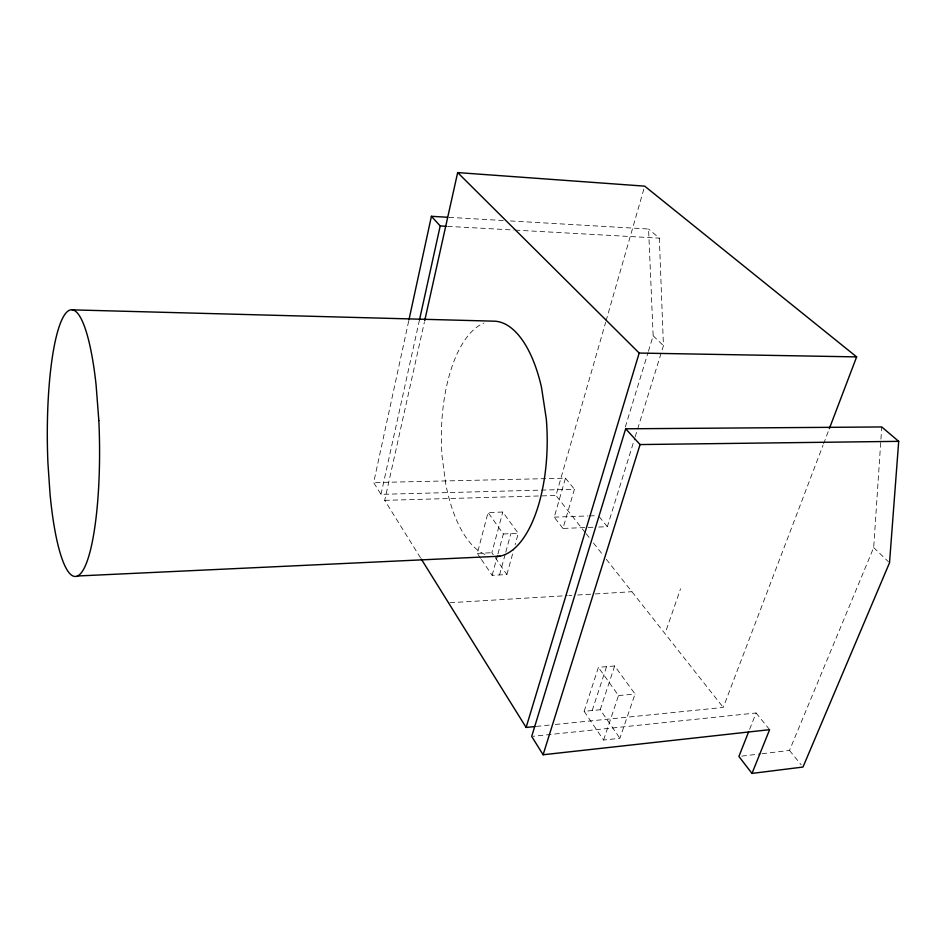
<?xml version="1.0" encoding="UTF-8"?>
<svg xmlns="http://www.w3.org/2000/svg" width="946" height="946" viewBox="0 0 946 946"><rect width="100%" height="100%" fill="white"/><g stroke="black" fill="none" stroke-linecap="round" stroke-linejoin="round"><path stroke-width="0.71" stroke-dasharray="4.73 3.55" d="M762.027 753.714L789.484 750.45L873.69 547.58L881.743 426.953M593.012 527.253L562.953 528.436L574.435 489.236L380.99 494.356L373.658 482.578L408.932 319.949M380.99 494.356L419.516 319.748M420.509 557.833L384.715 500.351L424.387 322.089M480.603 558.27L477.316 553.398L488.053 512.519L502.775 512.034L518.278 533.367L515.132 544.73M481.431 559.488L492.145 575.322L506.89 574.541L491.849 552.736L502.775 512.034M492.145 575.322L497.549 555.361M497.939 553.93L503.343 533.97L488.053 512.519M499.535 574.932L505.377 553.587M505.767 552.168L510.828 533.662M506.89 574.541L513.572 550.406M585.243 532.586L555.964 495.491L605.629 322.373M606.031 320.954L644.285 187.568M562.953 528.436L554.238 517.143L565.471 478.191L373.658 482.578M625.294 427.084L648.01 352.633M648.436 351.238L653.154 335.783L648.578 229.027L509.173 220.867M598.747 527.04L607.332 526.697L634.731 438.282M635.168 436.886L663.442 345.657L659.327 238.144L648.578 229.027M584.155 711.321L598.392 667.344L614.663 665.972L635.05 694.021L619.89 738.282L603.583 740.044L584.155 711.321L600.202 709.748L619.89 738.282M592.196 710.529L606.552 666.658M600.202 709.748L614.663 665.972M603.583 740.044L618.518 695.57L598.392 667.344M666.362 629.776L680.552 588.767M555.314 724.482L723.252 707.442L823.032 445.223M823.564 443.84L829.335 428.656M749.634 729.283L756.067 712.977L533.166 736.272M741.782 756.114L760.572 753.879M536.335 726.41L549.472 725.074M618.518 695.57L635.05 694.021M449.989 602.732L567.364 595.625M568.83 595.531L571.762 595.353M577.628 594.999L593.769 594.029M595.235 593.934L631.916 591.711M477.316 553.398L491.849 552.736M503.343 533.97L518.278 533.367M554.238 517.143L588.01 515.948M589.476 515.901L596.82 515.641M384.715 500.351L555.964 495.491M447.564 226.354L513.737 230.032M515.203 230.115L659.327 238.144M449.019 217.344L503.307 220.524M653.154 335.783L663.442 345.657M873.69 547.58L888.46 561.77M599.185 516.705L607.332 526.697M789.484 750.45L801.191 764.829M565.471 478.191L574.435 489.236M756.067 712.977L769.618 729.673M586.165 533.745L589.819 538.392M593.485 543.028L602.637 554.616M606.291 559.252L723.252 707.442M484.955 554.462A117.765 52.917 89.5 0 1 445.814 484.352L442.113 456.705A117.765 52.917 89.5 0 1 483.962 323.047"/><path stroke-width="1.42" d="M751.987 773.414L769.618 729.673L543.11 754.754L531.699 736.426L625.673 428.798L881.743 426.953L898.7 441.344L889.524 562.787L802.988 767.04L751.987 773.414L738.897 756.457L748.558 731.991M408.932 319.949L431.411 216.315L447.553 217.261M419.516 319.748L440.209 225.94L431.411 216.315M424.707 320.659L457.663 172.586L644.699 186.149L856.638 356.89L829.335 428.656M534.88 726.563L526.118 727.45L639.189 353.059L457.663 172.586M543.11 754.754L640.075 444.561L625.673 428.798M77.336 576.008L499.961 556.189M640.075 444.561L898.7 441.344M639.189 353.059L856.638 356.89M72.192 309.862L494.983 321.202A117.765 52.917 89.5 0 1 541.526 387.517L546.291 418.83A117.765 52.917 89.5 0 1 495.81 556.662M440.209 225.94L446.098 226.271M421.289 559.086L526.118 727.45M98.833 420.544L96.078 384.786A133.315 26.074 89.2 0 0 63.95 315.798A133.315 26.074 89.2 0 0 47.915 462.783L50.02 493.836A133.315 26.074 89.2 0 0 82.432 571.218A133.315 26.074 89.2 0 0 98.833 420.544"/></g></svg>
